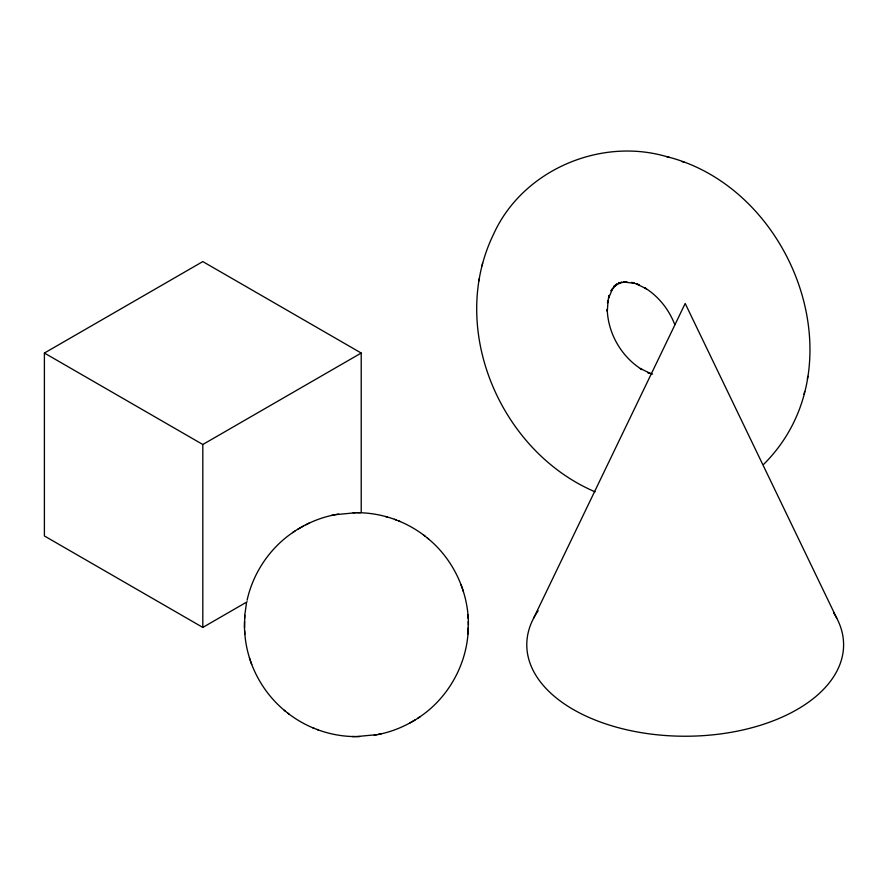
<?xml version="1.0" encoding="UTF-8"?>
<svg xmlns="http://www.w3.org/2000/svg" width="888" height="888" viewBox="0 0 888 888"><rect width="100%" height="100%" fill="white"/><g stroke="black" fill="none" stroke-linecap="round" stroke-linejoin="round"><path stroke-width="1.33" d="M246.431 603.329L244.777 615.295L244.522 627.805M244.522 621.467C244.1 634.72 246.065 648.096 250.394 660.65M244.666 618.137L244.777 615.295M417.904 718.159C448.129 698.723 467.654 663.758 468.276 627.805M468.276 621.467L468.02 633.976M669.608 157.542C602.286 136.019 522.599 169.508 493.439 234.488C447.652 328.749 500.455 451.615 595.104 491.819M763.569 464.435C860.949 367.765 793.672 188.256 666.877 156.677M478.81 280.997L479.376 278.432M482.04 265.834L482.65 263.037M807.325 378.876L807.891 376.312M804.051 394.272L804.661 391.475M247.097 600.199C253.313 572.161 270.74 546.697 294.905 531.113M533.599 618.237L685.192 303.474L836.774 618.237M297.713 529.337L303.208 526.162M415.085 719.935L409.59 723.11M292.507 532.634C305.172 524.02 319.502 517.704 334.587 514.818M420.302 716.627C407.636 725.252 393.295 731.557 378.221 734.454M247.208 601.775L202.808 627.416L44.4 535.964L44.4 353.047L202.808 261.583L361.216 353.047L361.216 512.398M44.4 353.047L202.808 444.5L361.216 353.047M305.883 524.775L308.969 523.165M335.409 514.674L356.288 512.687M356.51 736.585L377.4 734.598M331.513 515.417L338.572 514.052M374.237 735.22L381.285 733.843M357.376 512.687C381.718 512.776 405.927 521.212 425.097 536.197M287.712 713.075C306.882 728.06 331.091 736.496 355.422 736.585M353.147 512.676L360.584 512.698M352.214 736.563L359.651 736.596M385.681 516.55L387.224 516.949M681.851 161.538L684.348 162.338M652.569 374.092L647.563 372.483L650.06 373.282L640.337 368.509L642.057 369.619C621.467 356.887 607.958 333.488 607.226 309.279L607.325 311.344L608.058 300.533L607.492 303.086L609.146 295.371L608.546 298.179L612.92 288.078L610.944 290.887L616.461 284.216L613.874 286.78L617.071 284.071L614.052 286.18L621.822 282.195L618.314 283.15L626.839 281.707L623.432 282.007L634.354 283.272L631.634 282.395L639.138 284.815L636.64 284.027L646.364 288.8L644.633 287.69C658.441 296.204 668.997 309.535 674.791 324.631M394.483 519.291L395.959 519.88M398.645 520.923L400.122 521.511M312.676 727.76L314.163 728.349M316.85 729.392L318.326 729.969M427.35 538.006C453.102 558.807 468.531 591.541 468.42 624.63M249.384 657.686C255.877 678.543 268.487 697.491 285.459 711.266M423.854 535.209L428.593 538.983M284.216 710.278L288.955 714.063M463.425 591.586L461.083 584.781M250.671 661.427L251.715 664.479M467.998 614.984L468.143 618.448M244.666 630.813L244.811 634.287M202.808 444.5L202.808 627.416M833.61 612.82A158.408 91.453 0 0 1 683.305 736.23A158.408 91.453 0 0 1 538.128 610.8"/></g></svg>
